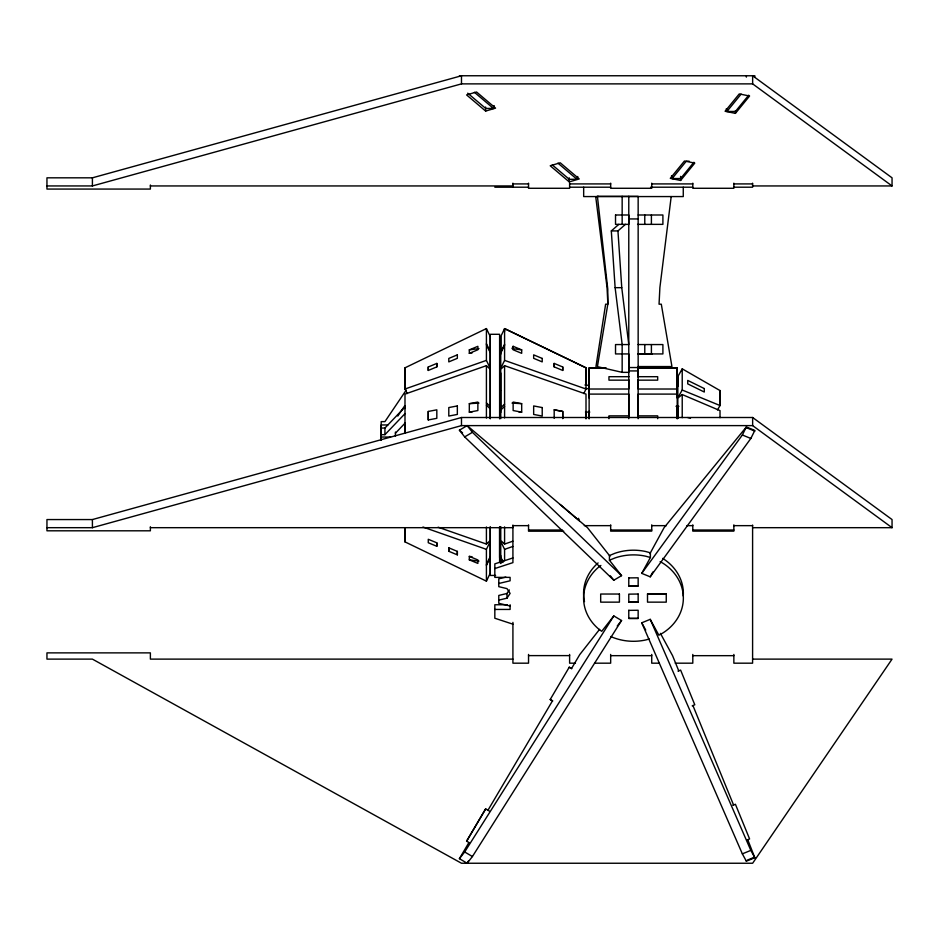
<?xml version="1.0" encoding="UTF-8"?>
<svg xmlns="http://www.w3.org/2000/svg" width="939" height="939" viewBox="0 0 939 939"><rect width="100%" height="100%" fill="white"/><g stroke="black" fill="none" stroke-linecap="round" stroke-linejoin="round"><path stroke-width="1.41" d="M381.187 439.875L381.187 421.623L384.931 421.623L406.2 390.096M395.425 436.13L395.425 432.046M407.186 393.558L404.991 389.016L404.991 367.818L486.414 328.58L490.252 336.538L490.252 350.329M428.266 419.944L428.266 411.446L436.823 409.827L436.823 418.325L428.266 419.944L428.266 411.446M428.266 370.447L428.266 366.985L436.823 363.416L436.823 366.879L428.266 370.447L428.266 366.985M436.823 546.298L436.823 542.836L428.266 539.279L428.266 542.73L436.823 546.298L436.823 542.836M448.795 551.287L448.795 547.824L457.34 551.393L457.34 554.855L448.795 551.287L448.795 547.824M404.991 541.92L404.991 527.8L404.991 541.885L486.414 581.159L486.414 549.362L490.252 541.416M438.114 527.202L486.414 544.068L486.414 526.967M486.414 418.031L486.414 365.67L404.991 394.098L404.991 433.114L404.991 424.451M486.414 344.695L490.252 352.641L490.252 368.323L486.414 360.376L486.414 328.58M490.252 558.928L490.252 573.177L486.414 581.159M490.252 542.789L490.252 556.581L486.414 564.527M490.252 527.636L490.252 540.453L486.414 544.068M490.252 418.794L490.252 408.817L486.414 405.202M499.618 557.649L499.618 527.847M500.745 563.529L500.745 558.012L502.94 562.555M500.745 526.591L500.745 540.465L504.583 544.068L512.858 541.181M500.745 418.653L500.745 410.05L504.583 406.446L504.583 365.67L586.006 394.098L586.006 418.665M583.823 393.558L586.006 389.016L586.006 367.818L504.583 328.627L500.745 336.573L500.745 352.219L504.583 344.273L504.583 328.591L586.006 367.818L586.006 384.802M504.583 560.759L504.583 549.362L500.745 541.416L500.745 557.085L502.94 561.628M504.583 544.068L504.583 526.885M504.583 417.902L504.583 406.446M504.583 345.2L500.745 353.146L500.745 368.323L504.583 360.376L504.583 344.273M513.14 346.315L513.14 349.778L521.685 353.334L521.685 349.871L513.14 346.315L512.037 348.58L521.685 349.871M554.186 366.879L554.186 363.416L562.731 366.985L562.731 370.447L554.186 366.879L554.186 363.416M562.731 370.447L562.731 366.985M589.129 418.665L589.129 367.818L606.125 367.818M609.986 556.252L587.474 527.671L467.153 425.625L459.406 430.191L464.676 436.893L613.813 580.232L621.559 575.654L609.434 560.231L609.434 555.548L614.975 553.271A49.884 43.206 0 0 1 645.739 551.522L650.387 552.825L650.387 557.508L641.748 573.365L650.222 576.828L750.836 438.454L754.827 430.438L746.352 426.975L664.084 527.683L649.894 553.717M625.468 224.362L617.944 230.924L621.759 287.674L628.778 344.566L615.526 344.566L615.526 353.933L628.778 353.933L628.778 372.349L622.158 372.349L622.158 344.566L615.127 287.674L611.312 230.924L618.836 224.362M622.158 224.362L622.158 196.345M628.778 415.86L628.778 394.098L589.129 394.098M628.778 380.154L628.778 389.016L589.129 389.016M677.207 418.665L677.207 367.818L638.156 367.818L638.18 376.692M677.829 376.527L677.829 397.725L682.219 390.025L682.219 368.839L720.013 390.565L720.013 405.566L717.502 409.932M682.219 417.679L682.219 394.556L720.013 410.625L720.013 417.702M720.013 390.53L720.013 405.531L682.219 390.025M638.18 380.154L638.156 389.016L677.207 389.016M595.96 366.562L605.632 304.189L607.885 304.189L607.04 287.51L595.737 196.791L598.202 196.333M467.704 93.184L485.698 108.431L493.445 108.431L494.196 105.614M552.32 164.935L569.245 179.29L576.992 179.29L577.755 176.473M486.414 565.454L490.252 557.508M650.222 576.828L652.887 571.957M641.748 573.365L742.35 434.992L746.352 426.975M682.219 368.839L677.829 376.574L677.829 386.457M489.36 811.061L485.627 808.866L466.589 841.156L469.077 842.623M466.648 841.191L485.698 808.902M552.707 700.975L550.207 699.496L569.245 667.206L571.522 668.545L579.762 654.577L599.587 629.353M600.89 565.466L599.211 566.675A49.884 43.206 0 0 0 599.422 629.658L601.735 631.313L613.813 615.937L621.559 620.515L472.423 856.532L467.153 863.246L459.406 858.68L468.925 842.529M487.963 810.24L552.484 700.834L550.207 699.496M467.153 863.246L468.608 860.758M459.406 858.68L464.676 851.966L613.813 615.937M498.785 600.127L506.99 598.166L506.99 593.483L509.314 589.903M506.99 598.166L510.1 593.401L506.99 588.624L498.785 586.664L498.785 578.8L505.851 577.121M397.784 416.071L404.838 405.613M617.228 626.02L621.559 620.515M671.514 175.769L672.136 178.539L686.303 161.191L689.132 161.191M726.328 108.689L726.939 111.459L741.117 94.111M693.898 162.271L680.611 178.539L672.136 178.539M748.712 95.191L735.413 111.459L726.939 111.459M680.611 180.464L694.79 163.104L684.461 161.003L670.282 178.351L680.611 180.464L680.611 176.403M735.413 113.373L749.592 96.024L739.263 93.912L725.084 111.272L735.413 113.373L735.413 110.673M381.187 434.675L384.931 434.675L384.931 428.043L405.073 406.939M384.931 434.675L405.073 413.571M395.425 433.219L405.237 422.949M504.583 365.67L500.745 369.285L500.745 407.772L504.583 404.157M682.219 394.556L677.829 398.054L677.829 418.289L677.829 406.74M464.676 436.893L472.423 432.327L621.559 575.654M469.312 349.871L477.869 346.315L477.869 349.778L469.312 353.334L469.312 349.871L478.972 348.604M609.434 560.231L614.975 557.966A49.884 43.206 0 0 1 645.739 556.205L650.387 557.508M747.737 839.712L754.827 857.741L746.352 861.204L742.35 853.856L641.748 622.803L650.222 619.341L658.861 635.198L662.899 632.968A49.884 43.206 0 0 0 662.676 563.06L660.129 561.675M678.028 671.139L680.611 670.082L694.79 704.778L692.207 705.835M732.831 805.298L735.413 804.254L749.592 838.95L747.01 840.006M742.35 853.856L750.836 850.394L754.827 857.741M747.561 860.03L753.618 857.553M404.991 389.016L486.414 360.376M504.583 549.362L512.858 546.451M512.917 557.942L494.83 563.87L494.83 577.368L510.1 577.368L510.1 580.795L498.785 583.483M494.83 568.553L512.917 562.625L512.917 525.065M485.627 111.072L495.581 108.138L476.543 91.987L466.589 94.921L485.627 111.072L485.627 107.011M569.245 181.896L579.234 178.95L560.231 162.799L550.207 165.757L569.245 181.896L569.245 177.835M649.295 638.966L646.009 639.905A49.884 43.206 0 0 1 610.667 636.513M150.381 185.006L150.381 189.068L46.95 189.068L46.95 177.823L92.409 177.823L461.483 75.766L461.483 83.876L92.409 185.945L46.95 185.945M150.381 526.744L150.381 530.805L46.95 530.805L46.95 519.56L92.409 519.56L461.483 417.503L752.644 417.503L892.05 519.56L892.05 527.683L752.597 527.683M46.95 527.683L92.409 527.683L461.483 425.613L752.644 425.613L892.05 527.683M506.99 593.483L498.785 595.443L498.785 603.308L510.1 606.007M469.312 403.676L477.869 402.056L477.869 410.543L469.312 412.162L469.312 403.676L478.972 403.089M469.312 353.334L472.071 352.97M469.312 412.162L472.071 411.998M638.156 354.003L652.206 353.933M459.406 75.754L754.827 75.766L754.827 77.127M461.483 83.876L752.644 83.876L892.05 185.945L892.05 177.823L752.644 75.766L752.644 83.876M512.917 183.915L528.54 183.915M569.609 183.915L610.667 183.915M651.725 183.915L692.794 183.915M733.852 183.915L752.597 183.915M150.381 185.945L512.917 185.945M752.597 185.945L892.05 185.945M494.83 187.201L528.54 187.201M569.609 187.201L610.667 187.201M650.574 187.201L692.794 187.201M733.852 187.201L752.597 187.201L752.597 183.175M638.156 214.996L662.899 214.996L662.899 224.362L637.569 224.362M628.778 218.94L638.156 218.94M611.312 230.924L617.944 230.924M615.127 287.674L621.759 287.674M638.156 344.566L662.899 344.566L662.899 353.933L638.156 353.933M638.156 366.562L671.937 366.562L661.302 304.189L659.049 304.189L659.894 287.51L671.197 196.568M628.778 367.536L638.156 367.536M601.876 367.865L589.129 367.865L589.129 385.037M638.156 367.865L677.207 367.865L677.207 398.054M628.778 370.928L638.156 370.928M629.024 376.692L608.953 376.692L608.953 380.154L629.024 380.154M637.616 376.692L657.676 376.692L657.676 380.154L637.616 380.154M677.207 394.098L638.156 394.098L638.18 415.86M676.021 406.282L678.885 406.305M585.466 412.115L589.798 412.08M629.024 415.86L608.953 415.86L608.953 418.688M637.616 415.86L657.676 415.86L657.676 418.688M387.877 424.956L381.187 424.956L381.187 440.297M381.187 428.043L384.931 428.043M381.187 437.034L390.554 437.034M512.917 525.652L528.54 525.652M584.269 525.652L610.667 525.652M651.725 525.652L666.397 525.652M686.925 525.652L692.794 525.652M733.852 525.652L752.597 525.652M150.381 527.683L512.917 527.683M528.54 530.019L562.273 530.019M610.667 530.019L651.725 530.019M692.794 530.019L733.852 530.019M563.74 531.192L528.54 531.192L528.54 524.878M495.604 575.443L490.252 575.443L490.252 526.615M628.778 577.908L638.156 577.802L638.156 586.03L628.778 586.03L628.778 577.802M628.778 585.913L638.156 585.913M647.511 594.023L666.256 594.023M628.778 602.145L638.156 602.145M507.318 604.751L494.83 604.751L494.83 618.238L512.917 624.177M494.83 609.434L510.1 609.434L510.1 604.751M628.778 610.373L638.156 610.256L638.156 618.484L628.778 618.484L628.778 610.256M628.778 618.378L638.156 618.378M528.54 655.61L569.609 655.61M610.667 655.668L651.725 655.668M692.794 655.668L733.852 655.668M512.917 659.119L150.381 659.119L150.381 652.875L46.95 652.875L46.95 659.119L92.409 659.119L461.483 863.246L752.644 863.246L892.05 659.119L752.597 659.119M575.466 663.18L569.609 663.18L569.609 654.436M594.54 663.18L610.667 663.18L610.667 654.436M659.061 663.18L651.725 663.18L651.725 654.436M675.2 663.18L692.794 663.18L692.794 654.436M512.025 403.089L521.685 403.676L521.685 412.162L518.927 411.998M584.962 384.967L589.129 385.401L589.129 398.054M584.962 388.406L589.129 388.863M469.312 556.381L477.869 559.949L477.869 563.412L469.312 559.844L469.312 556.381L472.071 556.745M469.312 559.844L478.972 561.111M521.685 403.676L513.14 402.056L513.14 410.543L521.685 412.162M554.186 409.827L562.731 411.446L562.731 418.524L562.731 411.446L554.186 409.827L554.186 418.325M687.735 417.55L690.494 418.172M622.158 372.349L597.415 366.656L607.779 304.4L607.779 289.13L597.415 196.345L638.156 196.345L638.156 418.688M504.583 360.376L586.006 389.016M422.926 527.025L486.414 549.362M746.352 427.656L754.827 431.118M742.35 434.992L750.836 438.454M569.245 667.206L571.745 668.674M464.676 851.966L472.423 856.532M474.395 92.292L493.445 108.431M557.954 163.151L576.992 179.29M459.406 430.191L462.575 432.879M560.231 504.536L579.234 520.687L578.506 518.293M486.414 365.67L490.252 369.285L490.252 406.528L486.414 402.913M610.362 575.842L613.813 580.232M467.153 425.625L472.423 432.327M660.41 633.356L672.559 655.657L678.756 670.833M641.748 622.803L645.739 630.116M486.414 343.756L490.252 351.702M650.222 619.341L750.836 850.394M692.935 705.541L733.57 805.005M752.644 417.503L752.644 425.613M752.597 525.077L752.597 663.18L733.852 663.18L733.852 654.436M746.352 75.766L746.352 77.127M746.352 860.523L746.352 861.204M733.852 183.175L733.852 188.281L692.794 188.281L692.794 183.175M733.852 524.866L733.852 531.122L692.794 531.122L692.794 524.866M683.263 187.201L683.263 196.568L583.671 196.568L583.671 187.201M677.207 405.671L677.207 418.665M651.725 183.175L651.725 188.281L610.667 188.281L610.667 183.175M651.725 524.866L651.725 531.122L610.667 531.122L610.667 524.866M651.408 214.996L651.408 224.362M651.408 344.566L651.408 353.933M644.776 214.996L644.776 224.362M644.776 344.566L644.776 353.933M628.778 196.345L628.778 418.688M589.129 411.071L589.129 418.665M586.006 411.446L586.006 418.665M569.609 183.175L569.609 188.281L528.54 188.281L528.54 183.175M528.54 654.436L528.54 663.18L512.917 663.18L512.917 622.381M512.917 183.175L512.917 187.201M504.583 328.627L504.583 331.385M500.745 336.573L500.745 354.156M500.745 372.971L500.745 390.389M500.745 390.777L500.745 412.538M500.745 555.559L500.745 563.236M499.618 418.853L499.618 334.296L490.252 334.296L490.252 418.418M499.618 526.615L499.618 562.625M461.483 417.503L461.483 425.613M457.34 551.393L457.34 554.855M436.823 363.416L436.823 366.879M404.991 367.865L404.991 389.039M404.991 405.671L404.991 408.559M92.409 177.823L92.409 185.945M92.409 519.56L92.409 527.683M584.492 601.617A49.884 43.206 0 0 1 598.096 562.931M662.676 558.376A49.884 43.206 0 0 1 683.263 595.995M615.526 214.996L615.526 224.362L628.778 224.362L628.778 214.996L615.526 214.996M457.34 354.86L448.795 358.428L448.795 361.891L457.34 358.322L457.34 354.86M457.34 405.941L448.795 407.561L448.795 416.059L457.34 414.439L457.34 405.941M666.256 593.964L647.511 593.964L647.511 602.145L666.256 602.145L666.256 593.964M619.423 594.035L600.678 594.035L600.678 602.145L619.423 602.145L619.423 594.035M638.156 594.035L628.778 594.141L628.778 602.251L638.156 602.251L638.156 594.035M542.214 407.561L533.657 405.941L533.657 414.439L542.214 416.059L542.214 407.561M542.214 358.428L533.657 354.86L533.657 358.322L542.214 361.891L542.214 358.428M704.297 388.57L687.735 380.412L687.735 383.875L704.297 392.033L704.297 388.57"/></g></svg>
